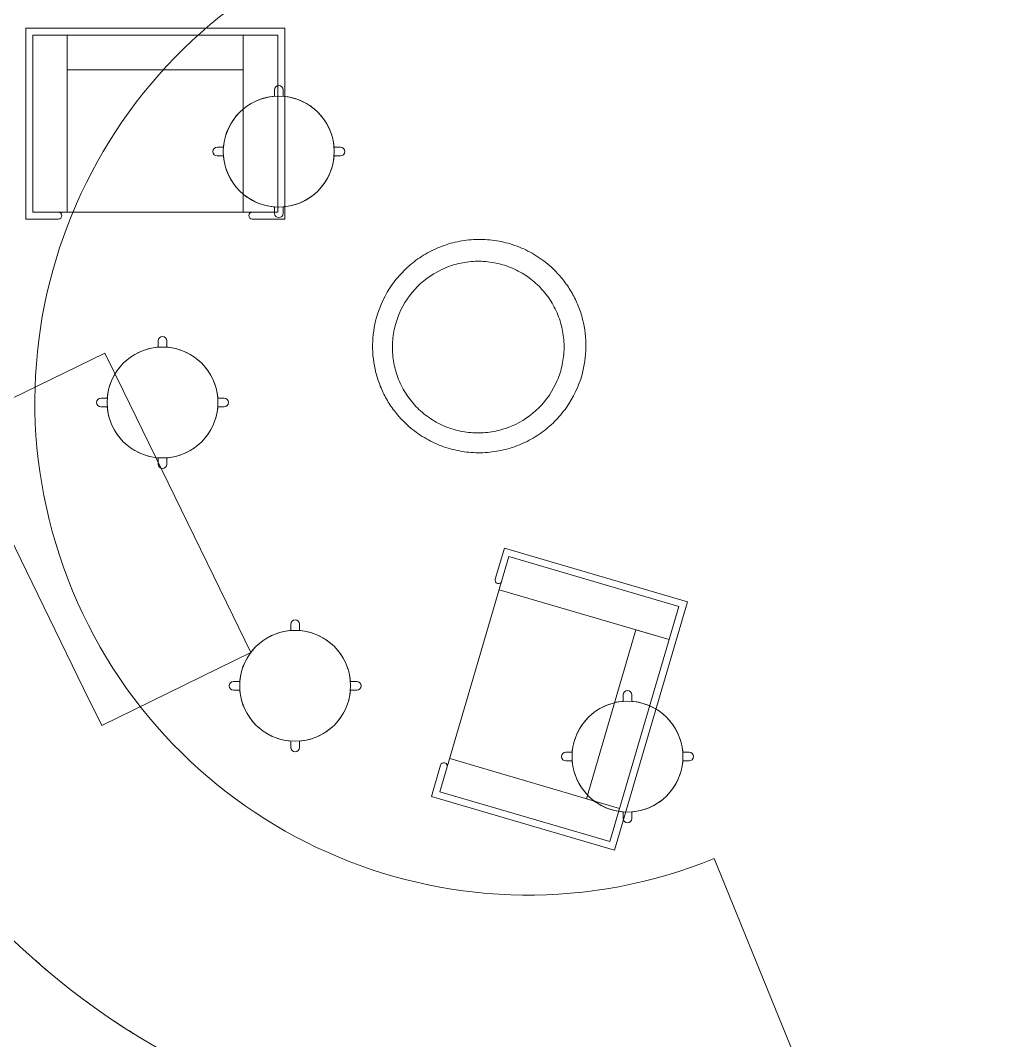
# Model space of a CAD drawing. Header units: metres. Extents: x -217 to -108, y -304 to -188.
# Drawn here: x -161.966 to -158.405, y -241.484 to -237.739 of the extents above; entities that cross this region are included whole.
import ezdxf

# ---------------------------------------------------------------- set-up
doc = ezdxf.new("R2010")
doc.units = ezdxf.units.M
for name, color, linetype, lineweight in [('A-FLOR', 192, 'Continuous', 9), ('A-WALL', 113, 'Continuous', 9), ('I-FURN', 30, 'Continuous', 9), ('I-WALL', 2, 'Continuous', 9)]:
    doc.layers.add(name, color=color, linetype=linetype, lineweight=lineweight)

# ---------------------------------------------------------------- blocks, each defined once
blk = doc.blocks.new('Stool - Lab - Stool - Lab-825908-Nivel 3')
at = {"layer": 'I-FURN'}
for p, q in [((-0.0159, 0.2265), (-0.0159, 0.203)), ((-0.0159, 0.2265), (-0.0159, 0.203)), ((0.0159, 0.203), (0.0159, 0.2265)), ((0.0159, 0.2265), (0.0159, 0.203)), ((-0.203, 0.0159), (-0.2265, 0.0159)), ((-0.2265, 0.0159), (-0.203, 0.0159)), ((0.2265, 0.0159), (0.203, 0.0159)), ((0.2265, 0.0159), (0.203, 0.0159)), ((-0.2265, -0.0159), (-0.203, -0.0159)), ((-0.2265, -0.0159), (-0.203, -0.0159)), ((0.203, -0.0159), (0.2265, -0.0159)), ((0.2265, -0.0159), (0.203, -0.0159)), ((-0.0159, -0.203), (-0.0159, -0.2265)), ((-0.0159, -0.2265), (-0.0159, -0.203)), ((0.0159, -0.2265), (0.0159, -0.203)), ((0.0159, -0.2265), (0.0159, -0.203))]:
    blk.add_line(p, q, dxfattribs=at)
for centre, radius, start, end in [((0, 0.2265), 0.0159, 360, 180), ((0, 0.2265), 0.0159, 0, 180), ((0, 0), 0.2036, 360, 180), ((0, 0), 0.2036, 94.4726, 175.5274), ((0, 0), 0.2036, 4.4726, 85.5274), ((-0.2265, 0), 0.0159, 90, 270), ((-0.2265, 0), 0.0159, 90, 270), ((0, 0), 0.2036, 180, 360), ((0.2265, 0), 0.0159, 270, 90), ((0.2265, 0), 0.0159, 270, 90), ((0, 0), 0.2036, 184.4726, 265.5274), ((0, 0), 0.2036, 274.4726, 355.5274), ((0, -0.2265), 0.0159, 180, 360), ((0, -0.2265), 0.0159, 180, 0)]:
    blk.add_arc(centre, radius, start, end, dxfattribs=at)
blk = doc.blocks.new('Chaise corbu - Chaise corbu-394731-Nivel 3')
at = {"layer": 'I-FURN'}
for p, q in [((1.0484, 0.8168), (0.0984, 0.8168)), ((0.0984, 0.8168), (0.0984, 0.1168)), ((1.0234, 0.7918), (0.1234, 0.7918)), ((0.1234, 0.7918), (0.1234, 0.1418)), ((0.2504, 0.7918), (0.2504, 0.6648)), ((0.2504, 0.7918), (0.2504, 0.1418)), ((0.8964, 0.7918), (0.8964, 0.6648)), ((0.8964, 0.7918), (0.8964, 0.1418)), ((1.0234, 0.1418), (1.0234, 0.7918)), ((1.0484, 0.1168), (1.0484, 0.8168)), ((0.2504, 0.6648), (0.8964, 0.6648)), ((0.0984, 0.1168), (0.2179, 0.1168)), ((0.1234, 0.1418), (1.0234, 0.1418)), ((0.9289, 0.1168), (1.0484, 0.1168))]:
    blk.add_line(p, q, dxfattribs=at)
for centre, start, end in [((0.2179, 0.1293), 270, 90), ((0.9289, 0.1293), 90, 270)]:
    blk.add_arc(centre, 0.0125, start, end, dxfattribs=at)
blk = doc.blocks.new('Table-Coffee-Glass-Modern_Reed - Table-Coffee-Glass-Modern_Reed-520541-Nivel 3')
at = {"layer": 'I-FURN'}
for p, q in [((-0.6123, 0.3048), (-0.6123, -0.3048)), ((-0.6123, 0.3048), (-0.46, 0.3048)), ((-0.46, 0.3048), (0.4597, 0.3048)), ((0.4597, 0.3048), (0.6112, 0.3048)), ((0.6112, -0.3048), (0.6112, 0.3048)), ((-0.46, -0.3048), (-0.6123, -0.3048)), ((0.4597, -0.3048), (-0.46, -0.3048)), ((0.6112, -0.3048), (0.4597, -0.3048))]:
    blk.add_line(p, q, dxfattribs=at)
blk = doc.blocks.new('Circular_Modern_Side_Chair_7281 - Curved_Chair-966655-Nivel 3')
at = {"layer": 'I-FURN'}
for points, knots in [([(-0.4302, 0.4422), (-0.4302, 0.451), (-0.4296, 0.4685), (-0.4261, 0.5032), (-0.4173, 0.5461), (-0.4001, 0.5955), (-0.3687, 0.6574), (-0.315, 0.7254), (-0.2235, 0.7937), (-0.1272, 0.8277), (-0.0381, 0.8353), (0.0288, 0.8296), (0.0939, 0.8126), (0.1554, 0.7847), (0.2116, 0.7463), (0.2608, 0.6985), (0.3011, 0.6424), (0.3312, 0.5797), (0.3467, 0.5234), (0.353, 0.4772), (0.354, 0.4539), (0.354, 0.4422)], [-1, -1, -1, -1, -0.979167, -0.958333, -0.916667, -0.875, -0.833333, -0.75, -0.666667, -0.555556, -0.5, -0.444444, -0.388889, -0.333333, -0.277778, -0.222222, -0.166667, -0.111111, -0.055556, -0.027778, 0, 0, 0, 0]), ([(0.2829, 0.4422), (0.2829, 0.4528), (0.2818, 0.4739), (0.2754, 0.5156), (0.2597, 0.566), (0.2294, 0.6212), (0.1891, 0.6689), (0.1408, 0.7075), (0.0682, 0.7453), (-0.0327, 0.7648), (-0.1335, 0.7453), (-0.2061, 0.7075), (-0.2545, 0.6689), (-0.2947, 0.6212), (-0.325, 0.5661), (-0.3408, 0.5156), (-0.3471, 0.4739), (-0.3482, 0.4528), (-0.3482, 0.4422)], [-1, -1, -1, -1, -0.96875, -0.9375, -0.875, -0.8125, -0.75, -0.6875, -0.625, -0.5, -0.375, -0.3125, -0.25, -0.1875, -0.125, -0.0625, -0.03125, 0, 0, 0, 0]), ([(0.354, 0.4422), (0.354, 0.4335), (0.3534, 0.416), (0.3499, 0.3812), (0.3412, 0.3384), (0.3239, 0.289), (0.2925, 0.227), (0.2389, 0.159), (0.1474, 0.0908), (0.0511, 0.0568), (-0.0381, 0.0492), (-0.1049, 0.0549), (-0.17, 0.0719), (-0.2316, 0.0998), (-0.2878, 0.1381), (-0.3369, 0.1859), (-0.3773, 0.242), (-0.4074, 0.3048), (-0.4229, 0.361), (-0.4292, 0.4073), (-0.4302, 0.4305), (-0.4302, 0.4422)], [-1, -1, -1, -1, -0.979167, -0.958333, -0.916667, -0.875, -0.833333, -0.75, -0.666667, -0.555556, -0.5, -0.444444, -0.388889, -0.333333, -0.277778, -0.222222, -0.166667, -0.111111, -0.055556, -0.027778, 0, 0, 0, 0]), ([(-0.3482, 0.4422), (-0.3482, 0.4316), (-0.3471, 0.4106), (-0.3408, 0.3688), (-0.325, 0.3184), (-0.2947, 0.2632), (-0.2545, 0.2155), (-0.2061, 0.1769), (-0.1335, 0.1392), (-0.0327, 0.1197), (0.0682, 0.1392), (0.1408, 0.1769), (0.1891, 0.2155), (0.2294, 0.2632), (0.2597, 0.3184), (0.2754, 0.3688), (0.2818, 0.4106), (0.2829, 0.4316), (0.2829, 0.4422)], [-1, -1, -1, -1, -0.96875, -0.9375, -0.875, -0.8125, -0.75, -0.6875, -0.625, -0.5, -0.375, -0.3125, -0.25, -0.1875, -0.125, -0.0625, -0.03125, 0, 0, 0, 0])]:
    blk.add_open_spline(points, degree=3, knots=knots, dxfattribs=at)

msp = doc.modelspace()

# ---------------------------------------------------------------- linework, layer by layer
at = {"layer": 'A-FLOR'}
msp.add_line((-159.0708, -241.6718), (-159.4193, -240.8161), dxfattribs=at)
for radius, start in [(2.7344, 127.7247), (1.8104, 112.8939)]:
    msp.add_arc((-160.1022, -239.1394), radius, start, 292.1612, dxfattribs=at)
at = {"layer": 'A-WALL'}
for radius, start, end in [(4.2724, 116.386, 292.2113), (4.2724, 122.9091, 292.2113), (4.4724, 191.9237, 292.3046)]:
    msp.add_arc((-160.1022, -239.1394), radius, start, end, dxfattribs=at)
at = {"layer": 'I-WALL'}
for start, end in [(228.4544, 230.3184), (232.3227, 234.1839), (236.1916, 238.0493)]:
    msp.add_arc((-160.1022, -239.1394), 2.7344, start, end, dxfattribs=at)

# ---------------------------------------------------------------- block references
at = {"layer": 'I-FURN'}
for name, p in [('Chaise corbu - Chaise corbu-394731-Nivel 3', (-162.0443, -238.5852)), ('Stool - Lab - Stool - Lab-825908-Nivel 3', (-161.0176, -238.221)), ('Stool - Lab - Stool - Lab-825908-Nivel 3', (-161.4444, -239.1419)), ('Stool - Lab - Stool - Lab-825908-Nivel 3', (-160.9576, -240.1819)), ('Stool - Lab - Stool - Lab-825908-Nivel 3', (-159.7376, -240.4419))]:
    msp.add_blockref(name, p, dxfattribs=at)
for name, p, rotation in [('Circular_Modern_Side_Chair_7281 - Curved_Chair-966655-Nivel 3', (-160.6213, -238.649), 224.9999999999999), ('Table-Coffee-Glass-Modern_Reed - Table-Coffee-Glass-Modern_Reed-520541-Nivel 3', (-161.6616, -239.6444), 295.9999999999994), ('Chaise corbu - Chaise corbu-394731-Nivel 3', (-160.274, -239.5489), 253.6472181997304)]:
    msp.add_blockref(name, p, dxfattribs=dict(at, rotation=rotation))

doc.saveas('drawing.dxf')
